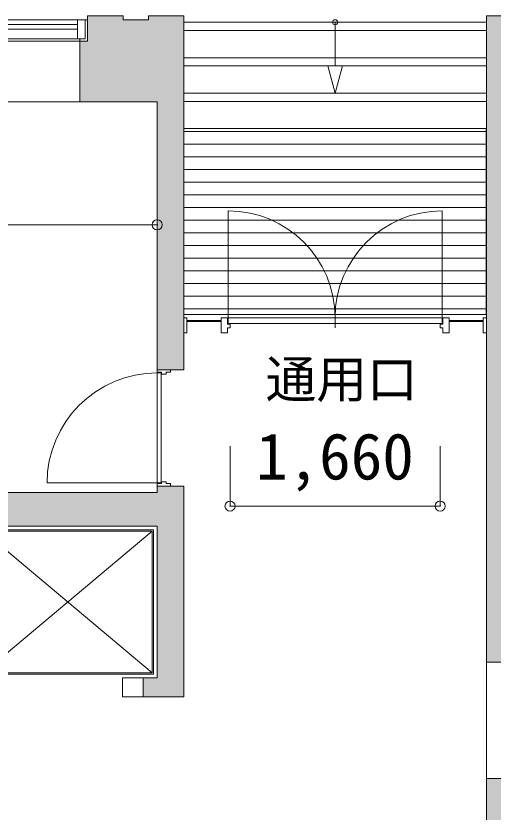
# Model space of a CAD drawing. Units: millimetres at full size, sheet at 1:200; details may follow other scales. Extents: x -41541 to 42058, y -39868 to 8614.
# Drawn here: x 16238 to 20006, y 2324 to 8614 of the extents above; entities that cross this region are included whole.
import ezdxf
from ezdxf.enums import TextEntityAlignment as Align

# ---------------------------------------------------------------- set-up
doc = ezdxf.new("R2010")
doc.units = ezdxf.units.MM
doc.header["$LTSCALE"] = 200
doc.header["$PDMODE"] = 32
doc.header["$PDSIZE"] = 80
for name, color, linetype, lineweight in [('0-1_躯体', 7, 'Continuous', 9), ('0-2_建具', 7, 'Continuous', 9), ('0-3_仕上', 7, 'Continuous', 9), ('0-6_寸法', 4, 'Continuous', 5)]:
    doc.layers.add(name, color=color, linetype=linetype, lineweight=lineweight)
doc.layers.add('0-4_室名', color=7, linetype='Continuous')
doc.styles.add('ＭＳ ゴシック', font='')
doc.styles.add('ＭＳ Ｐゴシック', font='')
doc.styles.get('ＭＳ ゴシック').set_extended_font_data('MS Gothic')
doc.styles.get('ＭＳ Ｐゴシック').set_extended_font_data('MS PGothic')

msp = doc.modelspace()

# ---------------------------------------------------------------- linework, layer by layer
at = {"layer": '0-1_躯体'}
for p, q in [((16803.9, 8613.8), (17083.9, 8613.8)), ((16803.9, 8613.8), (16803.9, 8413.8)), ((17083.9, 8613.8), (17083.9, 8583.8)), ((17283.9, 8583.8), (17083.9, 8583.8)), ((17283.9, 8613.8), (17283.9, 8583.8)), ((17283.9, 8613.8), (17563.9, 8613.8)), ((17563.9, 8613.8), (17563.9, 5818.8)), ((20233.9, 8613.8), (19953.9, 8613.8)), ((19953.9, 8613.8), (19953.9, -1911.2)), ((14413.9, 8413.8), (16803.9, 8413.8)), ((16743.9, 7933.8), (16743.9, 8413.8)), ((17563.9, 8413.8), (17563.9, 7933.8)), ((16909.4, 7933.8), (11028.9, 7933.8)), ((16743.9, 7933.8), (17353.9, 7933.8)), ((17353.9, 7933.8), (17353.9, 4889.9)), ((17353.9, 5818.8), (17563.9, 5818.8)), ((17353.9, 4848.8), (11028.9, 4848.8)), ((17563.9, 4898.8), (17353.9, 4898.8)), ((17353.9, 4848.8), (17353.9, 4898.8)), ((17563.9, 4898.8), (17563.9, 3233.8)), ((15938.9, 4583.8), (17353.9, 4583.8)), ((15968.9, 4553.8), (17323.9, 4553.8)), ((15978.9, 4543.8), (17313.9, 3423.8)), ((17313.9, 4543.8), (15978.9, 3423.8)), ((17323.9, 4553.8), (17323.9, 3413.8)), ((17353.9, 4583.8), (17353.9, 3383.8)), ((20163.9, 3508.8), (19953.9, 3508.8)), ((15968.9, 3413.8), (17323.9, 3413.8)), ((15978.9, 3423.8), (17313.9, 3423.8)), ((17243.9, 3383.8), (17353.9, 3383.8)), ((17243.9, 3383.8), (17243.9, 3233.8)), ((17243.9, 3233.8), (17563.9, 3233.8)), ((20163.9, 2588.8), (19953.9, 2588.8))]:
    msp.add_line(p, q, dxfattribs=at)
msp.add_lwpolyline([(15978.9, 4543.8), (17313.9, 4543.8), (17313.9, 3423.8)], dxfattribs=at)
at = {"layer": '0-1_躯体', "color": 9}
for points in [[(16803.8, 8583.8), (16803.8, 8413.8), (17563.9, 8583.8), (17563.9, 8413.8)], [(16803.9, 8613.8), (16803.9, 8583.8), (17083.9, 8613.8), (17083.9, 8583.8)], [(17283.9, 8613.8), (17283.9, 8563.8), (17563.9, 8613.8), (17563.9, 8563.8)], [(19953.9, 8613.8), (19953.9, 8583.8), (20233.9, 8613.8), (20233.9, 8583.8)], [(20713.9, 8413.8), (20713.9, 8583.8), (19953.9, 8413.8), (19953.9, 8583.8)], [(16743.9, 8413.8), (16743.9, 7933.8), (17563.9, 8413.8), (17563.9, 7933.8)], [(19953.9, 7938.8), (20773.9, 7938.8), (19953.9, 8413.8), (20773.9, 8413.8)], [(17353.9, 7933.8), (17353.9, 5818.8), (17563.9, 7933.8), (17563.9, 5818.8)], [(20163.9, 3508.8), (20163.9, 7938.8), (19953.9, 3508.8), (19953.9, 7938.8)], [(11028.9, 4848.8), (11028.9, 4583.8), (17353.9, 4848.8), (17353.9, 4583.8)], [(17563.9, 4898.8), (17353.9, 4898.8), (17563.9, 3383.8), (17353.9, 3383.8)], [(17243.9, 3383.8), (17243.9, 3233.8), (17563.9, 3383.8), (17563.9, 3233.8)], [(19953.9, 2588.8), (19953.9, -1886.2), (20163.9, 2588.8), (20163.9, -1886.2)]]:
    msp.add_solid(points, dxfattribs=at)
at = {"layer": '0-2_建具'}
for p, q in [((16768.6, 8583.8), (14413.9, 8583.8)), ((16723.9, 8583.8), (16723.9, 8433.8)), ((16768.6, 8583.8), (16803.8, 8583.8)), ((16783.9, 8583.8), (16783.9, 8433.8)), ((16803.8, 8413.8), (16803.8, 8583.8)), ((17563.9, 8563.8), (17563.9, 6253.8)), ((19953.9, 8563.8), (17563.9, 8563.8)), ((18758.9, 8563.8), (18758.9, 8218.8)), ((19953.9, 8563.8), (19953.9, 6253.8)), ((16723.9, 8546.3), (16020.2, 8546.3)), ((16723.9, 8508.8), (16020.2, 8508.8)), ((19953.9, 8498.8), (17563.9, 8498.8)), ((14433.9, 8433.8), (16783.9, 8433.8)), ((16743.9, 8413.8), (16743.9, 8433.8)), ((16803.8, 8413.8), (14433.9, 8413.8)), ((19953.9, 8283.8), (17563.9, 8283.8)), ((19953.9, 8218.8), (17563.9, 8218.8)), ((18758.9, 8003.8), (18701.3, 8218.8)), ((18758.9, 8003.8), (18816.5, 8218.8)), ((19953.9, 8003.8), (17563.9, 8003.8)), ((19953.9, 7938.8), (17563.9, 7938.8)), ((19953.9, 7723.8), (17563.9, 7723.8)), ((19953.9, 6253.8), (17563.9, 6253.8)), ((17588.9, 6228.8), (17563.9, 6228.8)), ((17563.9, 6108.8), (17563.9, 6228.8)), ((17588.9, 6108.8), (17588.9, 6228.8)), ((17908.9, 6228.8), (17858.9, 6228.8)), ((17858.9, 6108.8), (17858.9, 6228.8)), ((17913.9, 6183.8), (17913.9, 6228.8)), ((19603.9, 6228.8), (17913.9, 6228.8)), ((18758.9, 6148.8), (18758.9, 6238.3)), ((19603.9, 6183.8), (19603.9, 6228.8)), ((19608.9, 6228.8), (19658.9, 6228.8)), ((19658.9, 6108.8), (19658.9, 6228.8)), ((19928.9, 6228.8), (19953.9, 6228.8)), ((19928.9, 6108.8), (19928.9, 6228.8)), ((19953.9, 6108.8), (19953.9, 6228.8)), ((17588.9, 6208.8), (17858.9, 6208.8)), ((17588.9, 6198.8), (17858.9, 6198.8)), ((19603.9, 6183.8), (17913.9, 6183.8)), ((19658.9, 6208.8), (19928.9, 6208.8)), ((19658.9, 6198.8), (19928.9, 6198.8)), ((17588.9, 6108.8), (17563.9, 6108.8)), ((17908.9, 6108.8), (17858.9, 6108.8)), ((19608.9, 6108.8), (19658.9, 6108.8)), ((19928.9, 6108.8), (19953.9, 6108.8)), ((17353.9, 5818.8), (17458.9, 5818.8)), ((17353.9, 5793.8), (17383.9, 5793.8)), ((17353.9, 4923.8), (17353.9, 5793.8)), ((17383.9, 4923.8), (17383.9, 5793.8)), ((17353.9, 4923.8), (17383.9, 4923.8)), ((17353.9, 4898.8), (17353.9, 4918.8)), ((17353.9, 4918.8), (17388.9, 4918.8)), ((17388.9, 4918.8), (17388.9, 4933.8)), ((17388.9, 4933.8), (17423.9, 4933.8)), ((17423.9, 4933.8), (17423.9, 4918.8)), ((17423.9, 4918.8), (17458.9, 4918.8)), ((17458.9, 4918.8), (17458.9, 4898.8)), ((17458.9, 4898.8), (17353.9, 4898.8)), ((17078.9, 3383.8), (17078.9, 3233.8)), ((17243.9, 3383.8), (17078.9, 3383.8))]:
    msp.add_line(p, q, dxfattribs=at)
at = {"layer": '0-2_建具', "color": 4, "lineweight": 5}
for p, q in [((17913.9, 6228.8), (17913.9, 7073.8)), ((19603.9, 6228.8), (19603.9, 7073.8)), ((17353.9, 4923.8), (16483.9, 4923.8))]:
    msp.add_line(p, q, dxfattribs=at)
at = {"layer": '0-2_建具'}
for points in [[(17908.9, 6108.8), (17908.9, 6148.8), (17928.9, 6148.8), (17928.9, 6178.8), (17908.9, 6178.8), (17908.9, 6228.8)], [(19608.9, 6108.8), (19608.9, 6148.8), (19588.9, 6148.8), (19588.9, 6178.8), (19608.9, 6178.8), (19608.9, 6228.8)], [(17353.9, 5818.8), (17353.9, 5800.5), (17353.9, 5798.8), (17388.9, 5798.8)], [(17388.9, 5798.8), (17388.9, 5783.8), (17423.9, 5783.8)], [(17423.9, 5783.8), (17423.9, 5798.8), (17458.9, 5798.8), (17458.9, 5818.8)], [(17243.9, 3383.8), (17243.9, 3233.8), (17078.9, 3233.8)]]:
    msp.add_lwpolyline(points, dxfattribs=at)
msp.add_circle((18758.9, 8563.8), 20, dxfattribs=at)
at = {"layer": '0-2_建具', "color": 4, "lineweight": 5}
for centre, radius, start, end in [((17913.9, 6228.8), 845, 0, 90), ((19603.9, 6228.8), 845, 90, 180), ((17353.9, 4923.8), 870, 90, 180)]:
    msp.add_arc(centre, radius, start, end, dxfattribs=at)
at = {"layer": '0-3_仕上'}
msp.add_line((17563.9, 7723.8), (19953.9, 7723.8), dxfattribs=at)
at = {"layer": '0-3_仕上', "color": 4, "lineweight": 5}
for p, q in [((17563.9, 7700), (19951.6, 7700)), ((17563.9, 7600), (19951.6, 7600)), ((17563.9, 7500), (19951.6, 7500)), ((17563.9, 7400), (19951.6, 7400)), ((17563.9, 7300), (19951.6, 7300)), ((17563.9, 7200), (19951.6, 7200)), ((17563.9, 7100), (19951.6, 7100)), ((17563.9, 7000), (19951.6, 7000)), ((17563.9, 6900), (19951.6, 6900)), ((17563.9, 6800), (19951.6, 6800)), ((17563.9, 6700), (19951.6, 6700)), ((17563.9, 6600), (19951.6, 6600)), ((17563.9, 6500), (19951.6, 6500)), ((17563.9, 6400), (19951.6, 6400)), ((17563.9, 6300), (19951.6, 6300))]:
    msp.add_line(p, q, dxfattribs=at)
at = {"layer": '0-3_仕上'}
msp.add_lwpolyline([(19951.6, 7719.5), (19951.6, 6253.8), (17563.9, 6253.8), (17563.9, 7723.8)], dxfattribs=at)
at = {"layer": '0-6_寸法'}
for p, q in [((17353.9, 6963.4), (17353.9, 7018.5)), ((11028.9, 6963.4), (17353.9, 6963.4)), ((17928.9, 4741.3), (17928.9, 5214.8)), ((19588.9, 4741.3), (19588.9, 5214.8)), ((17928.9, 4741.3), (19588.9, 4741.3))]:
    msp.add_line(p, q, dxfattribs=at)
for p in [(17353.9, 6963.4), (17928.9, 4741.3), (19588.9, 4741.3)]:
    msp.add_point(p, dxfattribs=at)

# ---------------------------------------------------------------- texts
at = {"layer": '0-4_室名', "style": 'ＭＳ Ｐゴシック'}
msp.add_text('通用口', height=293.3, dxfattribs=at).set_placement((18210.4, 5509.5), align=Align.BOTTOM_LEFT)
at = {"layer": '0-6_寸法', "style": 'ＭＳ ゴシック'}
msp.add_text('1,660', height=366.6, dxfattribs=at).set_placement((18133.9, 4841.3), align=Align.BOTTOM_LEFT)

doc.saveas('drawing.dxf')
